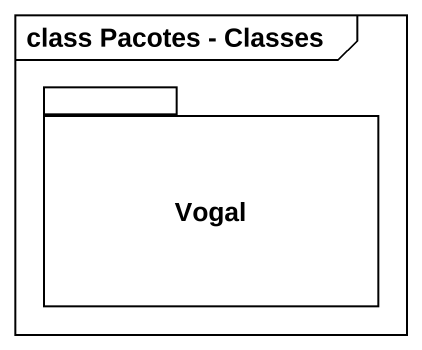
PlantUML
@startuml
mainframe class Pacotes - Classes
package Vogal {
}
@enduml
